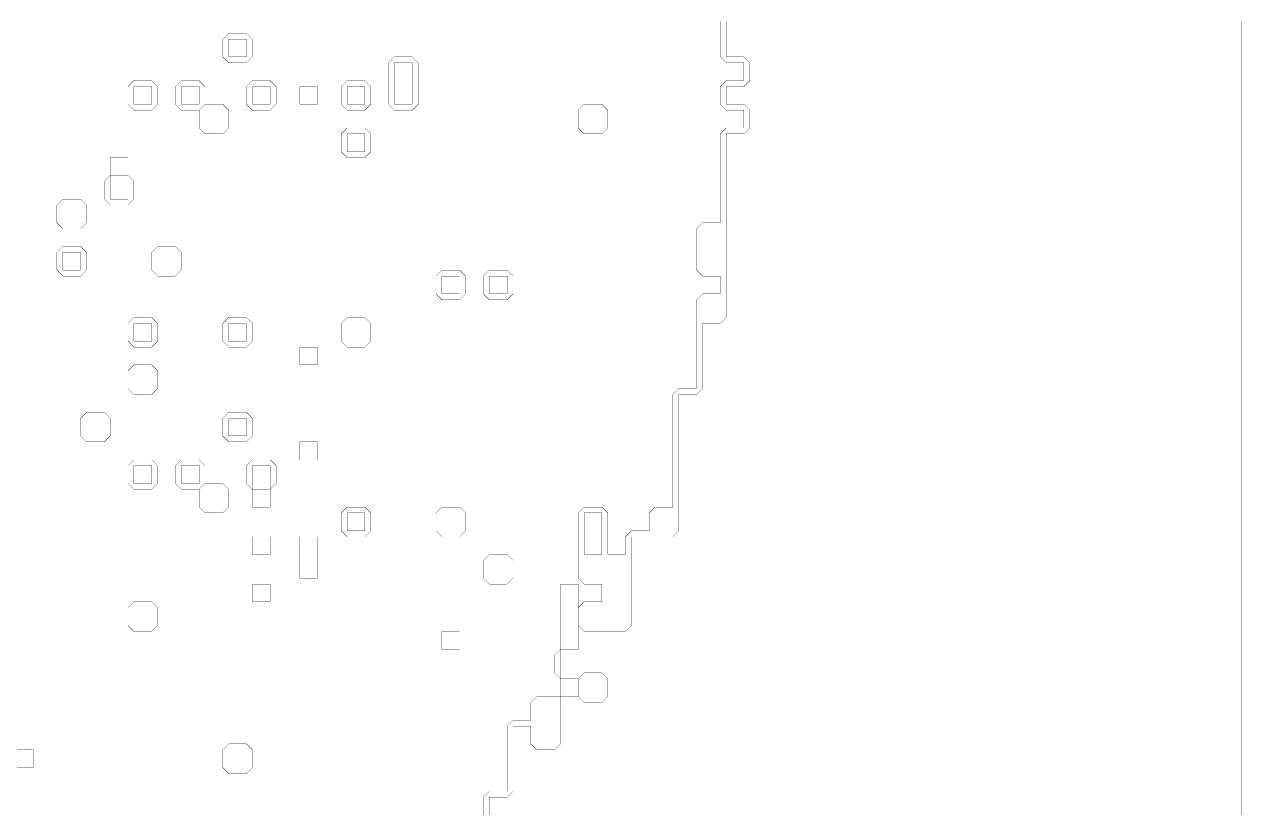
# Model space of a CAD drawing. Header units: metres. Extents: x 0 to 4990, y -4990 to 0.
# Drawn here: x 2983 to 4990, y -3694 to -2397 of the extents above; entities that cross this region are included whole.
import ezdxf

# ---------------------------------------------------------------- set-up
doc = ezdxf.new("R2010")
doc.units = ezdxf.units.M
for name, color, linetype in [('conductor', 1, 'Continuous'), ('dielectric', 8, 'Continuous'), ('substrate', 5, 'Continuous')]:
    doc.layers.add(name, color=color, linetype=linetype)

msp = doc.modelspace()

# ---------------------------------------------------------------- linework, layer by layer
at = {"layer": 'conductor', "const_width": 0.5}
msp.add_lwpolyline([(3740.234375, -3701.171875), (3740.234375, -3691.40625), (3740.234375, -3681.640625), (3740.234375, -3671.875), (3750, -3662.109375), (3759.765625, -3662.109375), (3769.53125, -3662.109375), (3779.296875, -3662.109375), (3779.296875, -3652.34375), (3779.296875, -3642.578125), (3779.296875, -3632.8125), (3779.296875, -3623.046875), (3779.296875, -3613.28125), (3779.296875, -3603.515625), (3779.296875, -3593.75), (3779.296875, -3583.984375), (3779.296875, -3574.21875), (3779.296875, -3564.453125), (3779.296875, -3554.6875), (3789.0625, -3544.921875), (3798.828125, -3544.921875), (3808.59375, -3544.921875), (3818.359375, -3544.921875), (3818.359375, -3535.15625), (3818.359375, -3525.390625), (3818.359375, -3515.625), (3828.125, -3505.859375), (3837.890625, -3505.859375), (3847.65625, -3505.859375), (3857.421875, -3505.859375), (3867.1875, -3505.859375), (3876.953125, -3505.859375), (3886.71875, -3505.859375), (3896.484375, -3505.859375), (3896.484375, -3496.09375), (3896.484375, -3486.328125), (3896.484375, -3476.5625), (3886.71875, -3476.5625), (3876.953125, -3476.5625), (3867.1875, -3476.5625), (3857.421875, -3466.796875), (3857.421875, -3457.03125), (3857.421875, -3447.265625), (3857.421875, -3437.5), (3867.1875, -3427.734375), (3876.953125, -3427.734375), (3886.71875, -3427.734375), (3896.484375, -3427.734375), (3896.484375, -3417.96875), (3896.484375, -3408.203125), (3896.484375, -3398.4375), (3896.484375, -3388.671875), (3896.484375, -3378.90625), (3896.484375, -3369.140625), (3896.484375, -3359.375), (3906.25, -3349.609375), (3916.015625, -3349.609375), (3925.78125, -3349.609375), (3935.546875, -3349.609375), (3935.546875, -3339.84375), (3935.546875, -3330.078125), (3935.546875, -3320.3125), (3925.78125, -3320.3125), (3916.015625, -3320.3125), (3906.25, -3320.3125), (3896.484375, -3310.546875), (3896.484375, -3300.78125), (3896.484375, -3291.015625), (3896.484375, -3281.25), (3896.484375, -3271.484375), (3896.484375, -3261.71875), (3896.484375, -3251.953125), (3896.484375, -3242.1875), (3896.484375, -3232.421875), (3896.484375, -3222.65625), (3896.484375, -3212.890625), (3896.484375, -3203.125), (3906.25, -3193.359375), (3916.015625, -3193.359375), (3925.78125, -3193.359375), (3935.546875, -3193.359375), (3945.3125, -3203.125), (3945.3125, -3212.890625), (3945.3125, -3222.65625), (3945.3125, -3232.421875), (3945.3125, -3242.1875), (3945.3125, -3251.953125), (3945.3125, -3261.71875), (3945.3125, -3271.484375), (3955.078125, -3271.484375), (3964.84375, -3271.484375), (3974.609375, -3271.484375), (3974.609375, -3261.71875), (3974.609375, -3251.953125), (3974.609375, -3242.1875), (3984.375, -3232.421875), (3994.140625, -3232.421875), (4003.90625, -3232.421875), (4013.671875, -3232.421875), (4013.671875, -3222.65625), (4013.671875, -3212.890625), (4013.671875, -3203.125), (4023.4375, -3193.359375), (4033.203125, -3193.359375), (4042.96875, -3193.359375), (4052.734375, -3193.359375), (4052.734375, -3183.59375), (4052.734375, -3173.828125), (4052.734375, -3164.0625), (4052.734375, -3154.296875), (4052.734375, -3144.53125), (4052.734375, -3134.765625), (4052.734375, -3125), (4052.734375, -3115.234375), (4052.734375, -3105.46875), (4052.734375, -3095.703125), (4052.734375, -3085.9375), (4052.734375, -3076.171875), (4052.734375, -3066.40625), (4052.734375, -3056.640625), (4052.734375, -3046.875), (4052.734375, -3037.109375), (4052.734375, -3027.34375), (4052.734375, -3017.578125), (4052.734375, -3007.8125), (4062.5, -2998.046875), (4072.265625, -2998.046875), (4082.03125, -2998.046875), (4091.796875, -2998.046875), (4091.796875, -2988.28125), (4091.796875, -2978.515625), (4091.796875, -2968.75), (4091.796875, -2958.984375), (4091.796875, -2949.21875), (4091.796875, -2939.453125), (4091.796875, -2929.6875), (4091.796875, -2919.921875), (4091.796875, -2910.15625), (4091.796875, -2900.390625), (4091.796875, -2890.625), (4091.796875, -2880.859375), (4091.796875, -2871.09375), (4091.796875, -2861.328125), (4091.796875, -2851.5625), (4101.5625, -2841.796875), (4111.328125, -2841.796875), (4121.09375, -2841.796875), (4130.859375, -2841.796875), (4130.859375, -2832.03125), (4130.859375, -2822.265625), (4130.859375, -2812.5), (4121.09375, -2812.5), (4111.328125, -2812.5), (4101.5625, -2812.5), (4091.796875, -2802.734375), (4091.796875, -2792.96875), (4091.796875, -2783.203125), (4091.796875, -2773.4375), (4091.796875, -2763.671875), (4091.796875, -2753.90625), (4091.796875, -2744.140625), (4091.796875, -2734.375), (4101.5625, -2724.609375), (4111.328125, -2724.609375), (4121.09375, -2724.609375), (4130.859375, -2724.609375), (4130.859375, -2714.84375), (4130.859375, -2705.078125), (4130.859375, -2695.3125), (4130.859375, -2685.546875), (4130.859375, -2675.78125), (4130.859375, -2666.015625), (4130.859375, -2656.25), (4130.859375, -2646.484375), (4130.859375, -2636.71875), (4130.859375, -2626.953125), (4130.859375, -2617.1875), (4130.859375, -2607.421875), (4130.859375, -2597.65625), (4130.859375, -2587.890625), (4130.859375, -2578.125), (4140.625, -2568.359375), (4150.390625, -2568.359375), (4160.15625, -2568.359375), (4169.921875, -2568.359375), (4169.921875, -2558.59375), (4169.921875, -2548.828125), (4169.921875, -2539.0625), (4160.15625, -2539.0625), (4150.390625, -2539.0625), (4140.625, -2539.0625), (4130.859375, -2529.296875), (4130.859375, -2519.53125), (4130.859375, -2509.765625), (4130.859375, -2500), (4140.625, -2490.234375), (4150.390625, -2490.234375), (4160.15625, -2490.234375), (4169.921875, -2490.234375), (4169.921875, -2480.46875), (4169.921875, -2470.703125), (4169.921875, -2460.9375), (4160.15625, -2460.9375), (4150.390625, -2460.9375), (4140.625, -2460.9375), (4130.859375, -2451.171875), (4130.859375, -2441.40625), (4130.859375, -2431.640625), (4130.859375, -2421.875), (4130.859375, -2412.109375), (4130.859375, -2402.34375), (4130.859375, -2392.578125)], dxfattribs=at)
for points in [[(3310.546875, -2421.875), (3320.3125, -2412.109375), (3330.078125, -2412.109375), (3339.84375, -2412.109375), (3349.609375, -2412.109375), (3359.375, -2421.875), (3359.375, -2431.640625), (3359.375, -2441.40625), (3359.375, -2451.171875), (3349.609375, -2460.9375), (3339.84375, -2460.9375), (3330.078125, -2460.9375), (3320.3125, -2460.9375), (3310.546875, -2451.171875), (3310.546875, -2441.40625), (3310.546875, -2431.640625)], [(3583.984375, -2460.9375), (3593.75, -2451.171875), (3603.515625, -2451.171875), (3613.28125, -2451.171875), (3623.046875, -2451.171875), (3632.8125, -2460.9375), (3632.8125, -2470.703125), (3632.8125, -2480.46875), (3632.8125, -2490.234375), (3632.8125, -2500), (3632.8125, -2509.765625), (3632.8125, -2519.53125), (3632.8125, -2529.296875), (3623.046875, -2539.0625), (3613.28125, -2539.0625), (3603.515625, -2539.0625), (3593.75, -2539.0625), (3583.984375, -2529.296875), (3583.984375, -2519.53125), (3583.984375, -2509.765625), (3583.984375, -2500), (3583.984375, -2490.234375), (3583.984375, -2480.46875), (3583.984375, -2470.703125)], [(3154.296875, -2500), (3164.0625, -2490.234375), (3173.828125, -2490.234375), (3183.59375, -2490.234375), (3193.359375, -2490.234375), (3203.125, -2500), (3203.125, -2509.765625), (3203.125, -2519.53125), (3203.125, -2529.296875), (3193.359375, -2539.0625), (3183.59375, -2539.0625), (3173.828125, -2539.0625), (3164.0625, -2539.0625), (3154.296875, -2529.296875), (3154.296875, -2519.53125), (3154.296875, -2509.765625)], [(3232.421875, -2500), (3242.1875, -2490.234375), (3251.953125, -2490.234375), (3261.71875, -2490.234375), (3271.484375, -2490.234375), (3281.25, -2500), (3281.25, -2509.765625), (3281.25, -2519.53125), (3281.25, -2529.296875), (3271.484375, -2539.0625), (3261.71875, -2539.0625), (3251.953125, -2539.0625), (3242.1875, -2539.0625), (3232.421875, -2529.296875), (3232.421875, -2519.53125), (3232.421875, -2509.765625)], [(3349.609375, -2500), (3359.375, -2490.234375), (3369.140625, -2490.234375), (3378.90625, -2490.234375), (3388.671875, -2490.234375), (3398.4375, -2500), (3398.4375, -2509.765625), (3398.4375, -2519.53125), (3398.4375, -2529.296875), (3388.671875, -2539.0625), (3378.90625, -2539.0625), (3369.140625, -2539.0625), (3359.375, -2539.0625), (3349.609375, -2529.296875), (3349.609375, -2519.53125), (3349.609375, -2509.765625)], [(3505.859375, -2500), (3515.625, -2490.234375), (3525.390625, -2490.234375), (3535.15625, -2490.234375), (3544.921875, -2490.234375), (3554.6875, -2500), (3554.6875, -2509.765625), (3554.6875, -2519.53125), (3554.6875, -2529.296875), (3544.921875, -2539.0625), (3535.15625, -2539.0625), (3525.390625, -2539.0625), (3515.625, -2539.0625), (3505.859375, -2529.296875), (3505.859375, -2519.53125), (3505.859375, -2509.765625)], [(3271.484375, -2539.0625), (3281.25, -2529.296875), (3291.015625, -2529.296875), (3300.78125, -2529.296875), (3310.546875, -2529.296875), (3320.3125, -2539.0625), (3320.3125, -2548.828125), (3320.3125, -2558.59375), (3320.3125, -2568.359375), (3310.546875, -2578.125), (3300.78125, -2578.125), (3291.015625, -2578.125), (3281.25, -2578.125), (3271.484375, -2568.359375), (3271.484375, -2558.59375), (3271.484375, -2548.828125)], [(3896.484375, -2539.0625), (3906.25, -2529.296875), (3916.015625, -2529.296875), (3925.78125, -2529.296875), (3935.546875, -2529.296875), (3945.3125, -2539.0625), (3945.3125, -2548.828125), (3945.3125, -2558.59375), (3945.3125, -2568.359375), (3935.546875, -2578.125), (3925.78125, -2578.125), (3916.015625, -2578.125), (3906.25, -2578.125), (3896.484375, -2568.359375), (3896.484375, -2558.59375), (3896.484375, -2548.828125)], [(3505.859375, -2578.125), (3515.625, -2568.359375), (3525.390625, -2568.359375), (3535.15625, -2568.359375), (3544.921875, -2568.359375), (3554.6875, -2578.125), (3554.6875, -2587.890625), (3554.6875, -2597.65625), (3554.6875, -2607.421875), (3544.921875, -2617.1875), (3535.15625, -2617.1875), (3525.390625, -2617.1875), (3515.625, -2617.1875), (3505.859375, -2607.421875), (3505.859375, -2597.65625), (3505.859375, -2587.890625)], [(3115.234375, -2656.25), (3125, -2646.484375), (3134.765625, -2646.484375), (3144.53125, -2646.484375), (3154.296875, -2646.484375), (3164.0625, -2656.25), (3164.0625, -2666.015625), (3164.0625, -2675.78125), (3164.0625, -2685.546875), (3154.296875, -2695.3125), (3144.53125, -2695.3125), (3134.765625, -2695.3125), (3125, -2695.3125), (3115.234375, -2685.546875), (3115.234375, -2675.78125), (3115.234375, -2666.015625)], [(3037.109375, -2695.3125), (3046.875, -2685.546875), (3056.640625, -2685.546875), (3066.40625, -2685.546875), (3076.171875, -2685.546875), (3085.9375, -2695.3125), (3085.9375, -2705.078125), (3085.9375, -2714.84375), (3085.9375, -2724.609375), (3076.171875, -2734.375), (3066.40625, -2734.375), (3056.640625, -2734.375), (3046.875, -2734.375), (3037.109375, -2724.609375), (3037.109375, -2714.84375), (3037.109375, -2705.078125)], [(3037.109375, -2773.4375), (3046.875, -2763.671875), (3056.640625, -2763.671875), (3066.40625, -2763.671875), (3076.171875, -2763.671875), (3085.9375, -2773.4375), (3085.9375, -2783.203125), (3085.9375, -2792.96875), (3085.9375, -2802.734375), (3076.171875, -2812.5), (3066.40625, -2812.5), (3056.640625, -2812.5), (3046.875, -2812.5), (3037.109375, -2802.734375), (3037.109375, -2792.96875), (3037.109375, -2783.203125)], [(3193.359375, -2773.4375), (3203.125, -2763.671875), (3212.890625, -2763.671875), (3222.65625, -2763.671875), (3232.421875, -2763.671875), (3242.1875, -2773.4375), (3242.1875, -2783.203125), (3242.1875, -2792.96875), (3242.1875, -2802.734375), (3232.421875, -2812.5), (3222.65625, -2812.5), (3212.890625, -2812.5), (3203.125, -2812.5), (3193.359375, -2802.734375), (3193.359375, -2792.96875), (3193.359375, -2783.203125)], [(3662.109375, -2812.5), (3671.875, -2802.734375), (3681.640625, -2802.734375), (3691.40625, -2802.734375), (3701.171875, -2802.734375), (3710.9375, -2812.5), (3710.9375, -2822.265625), (3710.9375, -2832.03125), (3710.9375, -2841.796875), (3701.171875, -2851.5625), (3691.40625, -2851.5625), (3681.640625, -2851.5625), (3671.875, -2851.5625), (3662.109375, -2841.796875), (3662.109375, -2832.03125), (3662.109375, -2822.265625)], [(3740.234375, -2812.5), (3750, -2802.734375), (3759.765625, -2802.734375), (3769.53125, -2802.734375), (3779.296875, -2802.734375), (3789.0625, -2812.5), (3789.0625, -2822.265625), (3789.0625, -2832.03125), (3789.0625, -2841.796875), (3779.296875, -2851.5625), (3769.53125, -2851.5625), (3759.765625, -2851.5625), (3750, -2851.5625), (3740.234375, -2841.796875), (3740.234375, -2832.03125), (3740.234375, -2822.265625)], [(3154.296875, -2890.625), (3164.0625, -2880.859375), (3173.828125, -2880.859375), (3183.59375, -2880.859375), (3193.359375, -2880.859375), (3203.125, -2890.625), (3203.125, -2900.390625), (3203.125, -2910.15625), (3203.125, -2919.921875), (3193.359375, -2929.6875), (3183.59375, -2929.6875), (3173.828125, -2929.6875), (3164.0625, -2929.6875), (3154.296875, -2919.921875), (3154.296875, -2910.15625), (3154.296875, -2900.390625)], [(3310.546875, -2890.625), (3320.3125, -2880.859375), (3330.078125, -2880.859375), (3339.84375, -2880.859375), (3349.609375, -2880.859375), (3359.375, -2890.625), (3359.375, -2900.390625), (3359.375, -2910.15625), (3359.375, -2919.921875), (3349.609375, -2929.6875), (3339.84375, -2929.6875), (3330.078125, -2929.6875), (3320.3125, -2929.6875), (3310.546875, -2919.921875), (3310.546875, -2910.15625), (3310.546875, -2900.390625)], [(3505.859375, -2890.625), (3515.625, -2880.859375), (3525.390625, -2880.859375), (3535.15625, -2880.859375), (3544.921875, -2880.859375), (3554.6875, -2890.625), (3554.6875, -2900.390625), (3554.6875, -2910.15625), (3554.6875, -2919.921875), (3544.921875, -2929.6875), (3535.15625, -2929.6875), (3525.390625, -2929.6875), (3515.625, -2929.6875), (3505.859375, -2919.921875), (3505.859375, -2910.15625), (3505.859375, -2900.390625)], [(3154.296875, -2968.75), (3164.0625, -2958.984375), (3173.828125, -2958.984375), (3183.59375, -2958.984375), (3193.359375, -2958.984375), (3203.125, -2968.75), (3203.125, -2978.515625), (3203.125, -2988.28125), (3203.125, -2998.046875), (3193.359375, -3007.8125), (3183.59375, -3007.8125), (3173.828125, -3007.8125), (3164.0625, -3007.8125), (3154.296875, -2998.046875), (3154.296875, -2988.28125), (3154.296875, -2978.515625)], [(3076.171875, -3046.875), (3085.9375, -3037.109375), (3095.703125, -3037.109375), (3105.46875, -3037.109375), (3115.234375, -3037.109375), (3125, -3046.875), (3125, -3056.640625), (3125, -3066.40625), (3125, -3076.171875), (3115.234375, -3085.9375), (3105.46875, -3085.9375), (3095.703125, -3085.9375), (3085.9375, -3085.9375), (3076.171875, -3076.171875), (3076.171875, -3066.40625), (3076.171875, -3056.640625)], [(3310.546875, -3046.875), (3320.3125, -3037.109375), (3330.078125, -3037.109375), (3339.84375, -3037.109375), (3349.609375, -3037.109375), (3359.375, -3046.875), (3359.375, -3056.640625), (3359.375, -3066.40625), (3359.375, -3076.171875), (3349.609375, -3085.9375), (3339.84375, -3085.9375), (3330.078125, -3085.9375), (3320.3125, -3085.9375), (3310.546875, -3076.171875), (3310.546875, -3066.40625), (3310.546875, -3056.640625)], [(3154.296875, -3125), (3164.0625, -3115.234375), (3173.828125, -3115.234375), (3183.59375, -3115.234375), (3193.359375, -3115.234375), (3203.125, -3125), (3203.125, -3134.765625), (3203.125, -3144.53125), (3203.125, -3154.296875), (3193.359375, -3164.0625), (3183.59375, -3164.0625), (3173.828125, -3164.0625), (3164.0625, -3164.0625), (3154.296875, -3154.296875), (3154.296875, -3144.53125), (3154.296875, -3134.765625)], [(3232.421875, -3125), (3242.1875, -3115.234375), (3251.953125, -3115.234375), (3261.71875, -3115.234375), (3271.484375, -3115.234375), (3281.25, -3125), (3281.25, -3134.765625), (3281.25, -3144.53125), (3281.25, -3154.296875), (3271.484375, -3164.0625), (3261.71875, -3164.0625), (3251.953125, -3164.0625), (3242.1875, -3164.0625), (3232.421875, -3154.296875), (3232.421875, -3144.53125), (3232.421875, -3134.765625)], [(3349.609375, -3125), (3359.375, -3115.234375), (3369.140625, -3115.234375), (3378.90625, -3115.234375), (3388.671875, -3115.234375), (3398.4375, -3125), (3398.4375, -3134.765625), (3398.4375, -3144.53125), (3398.4375, -3154.296875), (3388.671875, -3164.0625), (3378.90625, -3164.0625), (3369.140625, -3164.0625), (3359.375, -3164.0625), (3349.609375, -3154.296875), (3349.609375, -3144.53125), (3349.609375, -3134.765625)], [(3271.484375, -3164.0625), (3281.25, -3154.296875), (3291.015625, -3154.296875), (3300.78125, -3154.296875), (3310.546875, -3154.296875), (3320.3125, -3164.0625), (3320.3125, -3173.828125), (3320.3125, -3183.59375), (3320.3125, -3193.359375), (3310.546875, -3203.125), (3300.78125, -3203.125), (3291.015625, -3203.125), (3281.25, -3203.125), (3271.484375, -3193.359375), (3271.484375, -3183.59375), (3271.484375, -3173.828125)], [(3505.859375, -3203.125), (3515.625, -3193.359375), (3525.390625, -3193.359375), (3535.15625, -3193.359375), (3544.921875, -3193.359375), (3554.6875, -3203.125), (3554.6875, -3212.890625), (3554.6875, -3222.65625), (3554.6875, -3232.421875), (3544.921875, -3242.1875), (3535.15625, -3242.1875), (3525.390625, -3242.1875), (3515.625, -3242.1875), (3505.859375, -3232.421875), (3505.859375, -3222.65625), (3505.859375, -3212.890625)], [(3662.109375, -3203.125), (3671.875, -3193.359375), (3681.640625, -3193.359375), (3691.40625, -3193.359375), (3701.171875, -3193.359375), (3710.9375, -3203.125), (3710.9375, -3212.890625), (3710.9375, -3222.65625), (3710.9375, -3232.421875), (3701.171875, -3242.1875), (3691.40625, -3242.1875), (3681.640625, -3242.1875), (3671.875, -3242.1875), (3662.109375, -3232.421875), (3662.109375, -3222.65625), (3662.109375, -3212.890625)], [(3740.234375, -3281.25), (3750, -3271.484375), (3759.765625, -3271.484375), (3769.53125, -3271.484375), (3779.296875, -3271.484375), (3789.0625, -3281.25), (3789.0625, -3291.015625), (3789.0625, -3300.78125), (3789.0625, -3310.546875), (3779.296875, -3320.3125), (3769.53125, -3320.3125), (3759.765625, -3320.3125), (3750, -3320.3125), (3740.234375, -3310.546875), (3740.234375, -3300.78125), (3740.234375, -3291.015625)], [(3154.296875, -3359.375), (3164.0625, -3349.609375), (3173.828125, -3349.609375), (3183.59375, -3349.609375), (3193.359375, -3349.609375), (3203.125, -3359.375), (3203.125, -3369.140625), (3203.125, -3378.90625), (3203.125, -3388.671875), (3193.359375, -3398.4375), (3183.59375, -3398.4375), (3173.828125, -3398.4375), (3164.0625, -3398.4375), (3154.296875, -3388.671875), (3154.296875, -3378.90625), (3154.296875, -3369.140625)], [(3310.546875, -3593.75), (3320.3125, -3583.984375), (3330.078125, -3583.984375), (3339.84375, -3583.984375), (3349.609375, -3583.984375), (3359.375, -3593.75), (3359.375, -3603.515625), (3359.375, -3613.28125), (3359.375, -3623.046875), (3349.609375, -3632.8125), (3339.84375, -3632.8125), (3330.078125, -3632.8125), (3320.3125, -3632.8125), (3310.546875, -3623.046875), (3310.546875, -3613.28125), (3310.546875, -3603.515625)]]:
    msp.add_lwpolyline(points, close=True, dxfattribs=at)
at = {"layer": 'dielectric', "const_width": 0.5}
msp.add_lwpolyline([(3867.1875, -3476.5625), (3867.1875, -3486.328125), (3867.1875, -3496.09375), (3867.1875, -3505.859375), (3876.953125, -3505.859375), (3886.71875, -3505.859375), (3896.484375, -3505.859375), (3896.484375, -3496.09375), (3896.484375, -3486.328125), (3896.484375, -3476.5625), (3886.71875, -3476.5625), (3876.953125, -3476.5625)], close=True, dxfattribs=at)
at = {"layer": 'substrate', "const_width": 0.5}
for points in [[(4140.625, -2392.578125), (4140.625, -2402.34375), (4140.625, -2412.109375), (4140.625, -2421.875), (4140.625, -2431.640625), (4140.625, -2441.40625), (4140.625, -2451.171875), (4150.390625, -2451.171875), (4160.15625, -2451.171875), (4169.921875, -2451.171875), (4179.6875, -2460.9375), (4179.6875, -2470.703125), (4179.6875, -2480.46875), (4179.6875, -2490.234375), (4169.921875, -2500), (4160.15625, -2500), (4150.390625, -2500), (4140.625, -2500), (4140.625, -2509.765625), (4140.625, -2519.53125), (4140.625, -2529.296875), (4150.390625, -2529.296875), (4160.15625, -2529.296875), (4169.921875, -2529.296875), (4179.6875, -2539.0625), (4179.6875, -2548.828125), (4179.6875, -2558.59375), (4179.6875, -2568.359375), (4169.921875, -2578.125), (4160.15625, -2578.125), (4150.390625, -2578.125), (4140.625, -2578.125), (4140.625, -2587.890625), (4140.625, -2597.65625), (4140.625, -2607.421875), (4140.625, -2617.1875), (4140.625, -2626.953125), (4140.625, -2636.71875), (4140.625, -2646.484375), (4140.625, -2656.25), (4140.625, -2666.015625), (4140.625, -2675.78125), (4140.625, -2685.546875), (4140.625, -2695.3125), (4140.625, -2705.078125), (4140.625, -2714.84375), (4140.625, -2724.609375), (4140.625, -2734.375), (4140.625, -2744.140625), (4140.625, -2753.90625), (4140.625, -2763.671875), (4140.625, -2773.4375), (4140.625, -2783.203125), (4140.625, -2792.96875), (4140.625, -2802.734375), (4140.625, -2812.5), (4140.625, -2822.265625), (4140.625, -2832.03125), (4140.625, -2841.796875), (4140.625, -2851.5625), (4140.625, -2861.328125), (4140.625, -2871.09375), (4140.625, -2880.859375), (4130.859375, -2890.625), (4121.09375, -2890.625), (4111.328125, -2890.625), (4101.5625, -2890.625), (4101.5625, -2900.390625), (4101.5625, -2910.15625), (4101.5625, -2919.921875), (4101.5625, -2929.6875), (4101.5625, -2939.453125), (4101.5625, -2949.21875), (4101.5625, -2958.984375), (4101.5625, -2968.75), (4101.5625, -2978.515625), (4101.5625, -2988.28125), (4101.5625, -2998.046875), (4091.796875, -3007.8125), (4082.03125, -3007.8125), (4072.265625, -3007.8125), (4062.5, -3007.8125), (4062.5, -3017.578125), (4062.5, -3027.34375), (4062.5, -3037.109375), (4062.5, -3046.875), (4062.5, -3056.640625), (4062.5, -3066.40625), (4062.5, -3076.171875), (4062.5, -3085.9375), (4062.5, -3095.703125), (4062.5, -3105.46875), (4062.5, -3115.234375), (4062.5, -3125), (4062.5, -3134.765625), (4062.5, -3144.53125), (4062.5, -3154.296875), (4062.5, -3164.0625), (4062.5, -3173.828125), (4062.5, -3183.59375), (4062.5, -3193.359375), (4062.5, -3203.125), (4062.5, -3212.890625), (4062.5, -3222.65625), (4062.5, -3232.421875), (4052.734375, -3242.1875), (4042.96875, -3242.1875), (4033.203125, -3242.1875), (4023.4375, -3242.1875), (4013.671875, -3242.1875), (4003.90625, -3242.1875), (3994.140625, -3242.1875), (3984.375, -3242.1875), (3984.375, -3251.953125), (3984.375, -3261.71875), (3984.375, -3271.484375), (3984.375, -3281.25), (3984.375, -3291.015625), (3984.375, -3300.78125), (3984.375, -3310.546875), (3984.375, -3320.3125), (3984.375, -3330.078125), (3984.375, -3339.84375), (3984.375, -3349.609375), (3984.375, -3359.375), (3984.375, -3369.140625), (3984.375, -3378.90625), (3984.375, -3388.671875), (3974.609375, -3398.4375), (3964.84375, -3398.4375), (3955.078125, -3398.4375), (3945.3125, -3398.4375), (3935.546875, -3398.4375), (3925.78125, -3398.4375), (3916.015625, -3398.4375), (3906.25, -3398.4375), (3896.484375, -3388.671875), (3896.484375, -3378.90625), (3896.484375, -3369.140625), (3896.484375, -3359.375), (3896.484375, -3349.609375), (3896.484375, -3339.84375), (3896.484375, -3330.078125), (3896.484375, -3320.3125), (3886.71875, -3320.3125), (3876.953125, -3320.3125), (3867.1875, -3320.3125), (3867.1875, -3330.078125), (3867.1875, -3339.84375), (3867.1875, -3349.609375), (3867.1875, -3359.375), (3867.1875, -3369.140625), (3867.1875, -3378.90625), (3867.1875, -3388.671875), (3867.1875, -3398.4375), (3867.1875, -3408.203125), (3867.1875, -3417.96875), (3867.1875, -3427.734375), (3867.1875, -3437.5), (3867.1875, -3447.265625), (3867.1875, -3457.03125), (3867.1875, -3466.796875), (3867.1875, -3476.5625), (3867.1875, -3486.328125), (3867.1875, -3496.09375), (3867.1875, -3505.859375), (3867.1875, -3515.625), (3867.1875, -3525.390625), (3867.1875, -3535.15625), (3867.1875, -3544.921875), (3867.1875, -3554.6875), (3867.1875, -3564.453125), (3867.1875, -3574.21875), (3867.1875, -3583.984375), (3857.421875, -3593.75), (3847.65625, -3593.75), (3837.890625, -3593.75), (3828.125, -3593.75), (3818.359375, -3583.984375), (3818.359375, -3574.21875), (3818.359375, -3564.453125), (3818.359375, -3554.6875), (3808.59375, -3554.6875), (3798.828125, -3554.6875), (3789.0625, -3554.6875), (3789.0625, -3564.453125), (3789.0625, -3574.21875), (3789.0625, -3583.984375), (3789.0625, -3593.75), (3789.0625, -3603.515625), (3789.0625, -3613.28125), (3789.0625, -3623.046875), (3789.0625, -3632.8125), (3789.0625, -3642.578125), (3789.0625, -3652.34375), (3789.0625, -3662.109375), (3779.296875, -3671.875), (3769.53125, -3671.875), (3759.765625, -3671.875), (3750, -3671.875), (3750, -3681.640625), (3750, -3691.40625), (3750, -3701.171875)], [(4990.234375, -3701.171875), (4990.234375, -3691.40625), (4990.234375, -3681.640625), (4990.234375, -3671.875), (4990.234375, -3662.109375), (4990.234375, -3652.34375), (4990.234375, -3642.578125), (4990.234375, -3632.8125), (4990.234375, -3623.046875), (4990.234375, -3613.28125), (4990.234375, -3603.515625), (4990.234375, -3593.75), (4990.234375, -3583.984375), (4990.234375, -3574.21875), (4990.234375, -3564.453125), (4990.234375, -3554.6875), (4990.234375, -3544.921875), (4990.234375, -3535.15625), (4990.234375, -3525.390625), (4990.234375, -3515.625), (4990.234375, -3505.859375), (4990.234375, -3496.09375), (4990.234375, -3486.328125), (4990.234375, -3476.5625), (4990.234375, -3466.796875), (4990.234375, -3457.03125), (4990.234375, -3447.265625), (4990.234375, -3437.5), (4990.234375, -3427.734375), (4990.234375, -3417.96875), (4990.234375, -3408.203125), (4990.234375, -3398.4375), (4990.234375, -3388.671875), (4990.234375, -3378.90625), (4990.234375, -3369.140625), (4990.234375, -3359.375), (4990.234375, -3349.609375), (4990.234375, -3339.84375), (4990.234375, -3330.078125), (4990.234375, -3320.3125), (4990.234375, -3310.546875), (4990.234375, -3300.78125), (4990.234375, -3291.015625), (4990.234375, -3281.25), (4990.234375, -3271.484375), (4990.234375, -3261.71875), (4990.234375, -3251.953125), (4990.234375, -3242.1875), (4990.234375, -3232.421875), (4990.234375, -3222.65625), (4990.234375, -3212.890625), (4990.234375, -3203.125), (4990.234375, -3193.359375), (4990.234375, -3183.59375), (4990.234375, -3173.828125), (4990.234375, -3164.0625), (4990.234375, -3154.296875), (4990.234375, -3144.53125), (4990.234375, -3134.765625), (4990.234375, -3125), (4990.234375, -3115.234375), (4990.234375, -3105.46875), (4990.234375, -3095.703125), (4990.234375, -3085.9375), (4990.234375, -3076.171875), (4990.234375, -3066.40625), (4990.234375, -3056.640625), (4990.234375, -3046.875), (4990.234375, -3037.109375), (4990.234375, -3027.34375), (4990.234375, -3017.578125), (4990.234375, -3007.8125), (4990.234375, -2998.046875), (4990.234375, -2988.28125), (4990.234375, -2978.515625), (4990.234375, -2968.75), (4990.234375, -2958.984375), (4990.234375, -2949.21875), (4990.234375, -2939.453125), (4990.234375, -2929.6875), (4990.234375, -2919.921875), (4990.234375, -2910.15625), (4990.234375, -2900.390625), (4990.234375, -2890.625), (4990.234375, -2880.859375), (4990.234375, -2871.09375), (4990.234375, -2861.328125), (4990.234375, -2851.5625), (4990.234375, -2841.796875), (4990.234375, -2832.03125), (4990.234375, -2822.265625), (4990.234375, -2812.5), (4990.234375, -2802.734375), (4990.234375, -2792.96875), (4990.234375, -2783.203125), (4990.234375, -2773.4375), (4990.234375, -2763.671875), (4990.234375, -2753.90625), (4990.234375, -2744.140625), (4990.234375, -2734.375), (4990.234375, -2724.609375), (4990.234375, -2714.84375), (4990.234375, -2705.078125), (4990.234375, -2695.3125), (4990.234375, -2685.546875), (4990.234375, -2675.78125), (4990.234375, -2666.015625), (4990.234375, -2656.25), (4990.234375, -2646.484375), (4990.234375, -2636.71875), (4990.234375, -2626.953125), (4990.234375, -2617.1875), (4990.234375, -2607.421875), (4990.234375, -2597.65625), (4990.234375, -2587.890625), (4990.234375, -2578.125), (4990.234375, -2568.359375), (4990.234375, -2558.59375), (4990.234375, -2548.828125), (4990.234375, -2539.0625), (4990.234375, -2529.296875), (4990.234375, -2519.53125), (4990.234375, -2509.765625), (4990.234375, -2500), (4990.234375, -2490.234375), (4990.234375, -2480.46875), (4990.234375, -2470.703125), (4990.234375, -2460.9375), (4990.234375, -2451.171875), (4990.234375, -2441.40625), (4990.234375, -2431.640625), (4990.234375, -2421.875), (4990.234375, -2412.109375), (4990.234375, -2402.34375), (4990.234375, -2392.578125)]]:
    msp.add_lwpolyline(points, dxfattribs=at)
for points in [[(3320.3125, -2421.875), (3320.3125, -2431.640625), (3320.3125, -2441.40625), (3320.3125, -2451.171875), (3330.078125, -2451.171875), (3339.84375, -2451.171875), (3349.609375, -2451.171875), (3349.609375, -2441.40625), (3349.609375, -2431.640625), (3349.609375, -2421.875), (3339.84375, -2421.875), (3330.078125, -2421.875)], [(3593.75, -2460.9375), (3593.75, -2470.703125), (3593.75, -2480.46875), (3593.75, -2490.234375), (3593.75, -2500), (3593.75, -2509.765625), (3593.75, -2519.53125), (3593.75, -2529.296875), (3603.515625, -2529.296875), (3613.28125, -2529.296875), (3623.046875, -2529.296875), (3623.046875, -2519.53125), (3623.046875, -2509.765625), (3623.046875, -2500), (3623.046875, -2490.234375), (3623.046875, -2480.46875), (3623.046875, -2470.703125), (3623.046875, -2460.9375), (3613.28125, -2460.9375), (3603.515625, -2460.9375)], [(3164.0625, -2500), (3164.0625, -2509.765625), (3164.0625, -2519.53125), (3164.0625, -2529.296875), (3173.828125, -2529.296875), (3183.59375, -2529.296875), (3193.359375, -2529.296875), (3193.359375, -2519.53125), (3193.359375, -2509.765625), (3193.359375, -2500), (3183.59375, -2500), (3173.828125, -2500)], [(3242.1875, -2500), (3242.1875, -2509.765625), (3242.1875, -2519.53125), (3242.1875, -2529.296875), (3251.953125, -2529.296875), (3261.71875, -2529.296875), (3271.484375, -2529.296875), (3271.484375, -2519.53125), (3271.484375, -2509.765625), (3271.484375, -2500), (3261.71875, -2500), (3251.953125, -2500)], [(3359.375, -2500), (3359.375, -2509.765625), (3359.375, -2519.53125), (3359.375, -2529.296875), (3369.140625, -2529.296875), (3378.90625, -2529.296875), (3388.671875, -2529.296875), (3388.671875, -2519.53125), (3388.671875, -2509.765625), (3388.671875, -2500), (3378.90625, -2500), (3369.140625, -2500)], [(3437.5, -2500), (3437.5, -2509.765625), (3437.5, -2519.53125), (3437.5, -2529.296875), (3447.265625, -2529.296875), (3457.03125, -2529.296875), (3466.796875, -2529.296875), (3466.796875, -2519.53125), (3466.796875, -2509.765625), (3466.796875, -2500), (3457.03125, -2500), (3447.265625, -2500)], [(3515.625, -2500), (3515.625, -2509.765625), (3515.625, -2519.53125), (3515.625, -2529.296875), (3525.390625, -2529.296875), (3535.15625, -2529.296875), (3544.921875, -2529.296875), (3544.921875, -2519.53125), (3544.921875, -2509.765625), (3544.921875, -2500), (3535.15625, -2500), (3525.390625, -2500)], [(3515.625, -2578.125), (3515.625, -2587.890625), (3515.625, -2597.65625), (3515.625, -2607.421875), (3525.390625, -2607.421875), (3535.15625, -2607.421875), (3544.921875, -2607.421875), (3544.921875, -2597.65625), (3544.921875, -2587.890625), (3544.921875, -2578.125), (3535.15625, -2578.125), (3525.390625, -2578.125)], [(3125, -2617.1875), (3125, -2626.953125), (3125, -2636.71875), (3125, -2646.484375), (3125, -2656.25), (3125, -2666.015625), (3125, -2675.78125), (3125, -2685.546875), (3134.765625, -2685.546875), (3144.53125, -2685.546875), (3154.296875, -2685.546875), (3154.296875, -2675.78125), (3154.296875, -2666.015625), (3154.296875, -2656.25), (3154.296875, -2646.484375), (3154.296875, -2636.71875), (3154.296875, -2626.953125), (3154.296875, -2617.1875), (3144.53125, -2617.1875), (3134.765625, -2617.1875)], [(3046.875, -2773.4375), (3046.875, -2783.203125), (3046.875, -2792.96875), (3046.875, -2802.734375), (3056.640625, -2802.734375), (3066.40625, -2802.734375), (3076.171875, -2802.734375), (3076.171875, -2792.96875), (3076.171875, -2783.203125), (3076.171875, -2773.4375), (3066.40625, -2773.4375), (3056.640625, -2773.4375)], [(3671.875, -2812.5), (3671.875, -2822.265625), (3671.875, -2832.03125), (3671.875, -2841.796875), (3681.640625, -2841.796875), (3691.40625, -2841.796875), (3701.171875, -2841.796875), (3701.171875, -2832.03125), (3701.171875, -2822.265625), (3701.171875, -2812.5), (3691.40625, -2812.5), (3681.640625, -2812.5)], [(3750, -2812.5), (3750, -2822.265625), (3750, -2832.03125), (3750, -2841.796875), (3759.765625, -2841.796875), (3769.53125, -2841.796875), (3779.296875, -2841.796875), (3779.296875, -2832.03125), (3779.296875, -2822.265625), (3779.296875, -2812.5), (3769.53125, -2812.5), (3759.765625, -2812.5)], [(3164.0625, -2890.625), (3164.0625, -2900.390625), (3164.0625, -2910.15625), (3164.0625, -2919.921875), (3173.828125, -2919.921875), (3183.59375, -2919.921875), (3193.359375, -2919.921875), (3193.359375, -2910.15625), (3193.359375, -2900.390625), (3193.359375, -2890.625), (3183.59375, -2890.625), (3173.828125, -2890.625)], [(3320.3125, -2890.625), (3320.3125, -2900.390625), (3320.3125, -2910.15625), (3320.3125, -2919.921875), (3330.078125, -2919.921875), (3339.84375, -2919.921875), (3349.609375, -2919.921875), (3349.609375, -2910.15625), (3349.609375, -2900.390625), (3349.609375, -2890.625), (3339.84375, -2890.625), (3330.078125, -2890.625)], [(3437.5, -2929.6875), (3437.5, -2939.453125), (3437.5, -2949.21875), (3437.5, -2958.984375), (3447.265625, -2958.984375), (3457.03125, -2958.984375), (3466.796875, -2958.984375), (3466.796875, -2949.21875), (3466.796875, -2939.453125), (3466.796875, -2929.6875), (3457.03125, -2929.6875), (3447.265625, -2929.6875)], [(3320.3125, -3046.875), (3320.3125, -3056.640625), (3320.3125, -3066.40625), (3320.3125, -3076.171875), (3330.078125, -3076.171875), (3339.84375, -3076.171875), (3349.609375, -3076.171875), (3349.609375, -3066.40625), (3349.609375, -3056.640625), (3349.609375, -3046.875), (3339.84375, -3046.875), (3330.078125, -3046.875)], [(3437.5, -3085.9375), (3437.5, -3095.703125), (3437.5, -3105.46875), (3437.5, -3115.234375), (3447.265625, -3115.234375), (3457.03125, -3115.234375), (3466.796875, -3115.234375), (3466.796875, -3105.46875), (3466.796875, -3095.703125), (3466.796875, -3085.9375), (3457.03125, -3085.9375), (3447.265625, -3085.9375)], [(3164.0625, -3125), (3164.0625, -3134.765625), (3164.0625, -3144.53125), (3164.0625, -3154.296875), (3173.828125, -3154.296875), (3183.59375, -3154.296875), (3193.359375, -3154.296875), (3193.359375, -3144.53125), (3193.359375, -3134.765625), (3193.359375, -3125), (3183.59375, -3125), (3173.828125, -3125)], [(3242.1875, -3125), (3242.1875, -3134.765625), (3242.1875, -3144.53125), (3242.1875, -3154.296875), (3251.953125, -3154.296875), (3261.71875, -3154.296875), (3271.484375, -3154.296875), (3271.484375, -3144.53125), (3271.484375, -3134.765625), (3271.484375, -3125), (3261.71875, -3125), (3251.953125, -3125)], [(3359.375, -3125), (3359.375, -3134.765625), (3359.375, -3144.53125), (3359.375, -3154.296875), (3359.375, -3164.0625), (3359.375, -3173.828125), (3359.375, -3183.59375), (3359.375, -3193.359375), (3369.140625, -3193.359375), (3378.90625, -3193.359375), (3388.671875, -3193.359375), (3388.671875, -3183.59375), (3388.671875, -3173.828125), (3388.671875, -3164.0625), (3388.671875, -3154.296875), (3388.671875, -3144.53125), (3388.671875, -3134.765625), (3388.671875, -3125), (3378.90625, -3125), (3369.140625, -3125)], [(3515.625, -3203.125), (3515.625, -3212.890625), (3515.625, -3222.65625), (3515.625, -3232.421875), (3525.390625, -3232.421875), (3535.15625, -3232.421875), (3544.921875, -3232.421875), (3544.921875, -3222.65625), (3544.921875, -3212.890625), (3544.921875, -3203.125), (3535.15625, -3203.125), (3525.390625, -3203.125)], [(3906.25, -3203.125), (3906.25, -3212.890625), (3906.25, -3222.65625), (3906.25, -3232.421875), (3906.25, -3242.1875), (3906.25, -3251.953125), (3906.25, -3261.71875), (3906.25, -3271.484375), (3916.015625, -3271.484375), (3925.78125, -3271.484375), (3935.546875, -3271.484375), (3935.546875, -3261.71875), (3935.546875, -3251.953125), (3935.546875, -3242.1875), (3935.546875, -3232.421875), (3935.546875, -3222.65625), (3935.546875, -3212.890625), (3935.546875, -3203.125), (3925.78125, -3203.125), (3916.015625, -3203.125)], [(3359.375, -3242.1875), (3359.375, -3251.953125), (3359.375, -3261.71875), (3359.375, -3271.484375), (3369.140625, -3271.484375), (3378.90625, -3271.484375), (3388.671875, -3271.484375), (3388.671875, -3261.71875), (3388.671875, -3251.953125), (3388.671875, -3242.1875), (3378.90625, -3242.1875), (3369.140625, -3242.1875)], [(3437.5, -3242.1875), (3437.5, -3251.953125), (3437.5, -3261.71875), (3437.5, -3271.484375), (3437.5, -3281.25), (3437.5, -3291.015625), (3437.5, -3300.78125), (3437.5, -3310.546875), (3447.265625, -3310.546875), (3457.03125, -3310.546875), (3466.796875, -3310.546875), (3466.796875, -3300.78125), (3466.796875, -3291.015625), (3466.796875, -3281.25), (3466.796875, -3271.484375), (3466.796875, -3261.71875), (3466.796875, -3251.953125), (3466.796875, -3242.1875), (3457.03125, -3242.1875), (3447.265625, -3242.1875)], [(3359.375, -3320.3125), (3359.375, -3330.078125), (3359.375, -3339.84375), (3359.375, -3349.609375), (3369.140625, -3349.609375), (3378.90625, -3349.609375), (3388.671875, -3349.609375), (3388.671875, -3339.84375), (3388.671875, -3330.078125), (3388.671875, -3320.3125), (3378.90625, -3320.3125), (3369.140625, -3320.3125)], [(3671.875, -3398.4375), (3671.875, -3408.203125), (3671.875, -3417.96875), (3671.875, -3427.734375), (3681.640625, -3427.734375), (3691.40625, -3427.734375), (3701.171875, -3427.734375), (3701.171875, -3417.96875), (3701.171875, -3408.203125), (3701.171875, -3398.4375), (3691.40625, -3398.4375), (3681.640625, -3398.4375)], [(3896.484375, -3476.5625), (3906.25, -3466.796875), (3916.015625, -3466.796875), (3925.78125, -3466.796875), (3935.546875, -3466.796875), (3945.3125, -3476.5625), (3945.3125, -3486.328125), (3945.3125, -3496.09375), (3945.3125, -3505.859375), (3935.546875, -3515.625), (3925.78125, -3515.625), (3916.015625, -3515.625), (3906.25, -3515.625), (3896.484375, -3505.859375), (3896.484375, -3496.09375), (3896.484375, -3486.328125)], [(2968.75, -3593.75), (2968.75, -3603.515625), (2968.75, -3613.28125), (2968.75, -3623.046875), (2978.515625, -3623.046875), (2988.28125, -3623.046875), (2998.046875, -3623.046875), (2998.046875, -3613.28125), (2998.046875, -3603.515625), (2998.046875, -3593.75), (2988.28125, -3593.75), (2978.515625, -3593.75)]]:
    msp.add_lwpolyline(points, close=True, dxfattribs=at)

doc.saveas('drawing.dxf')
